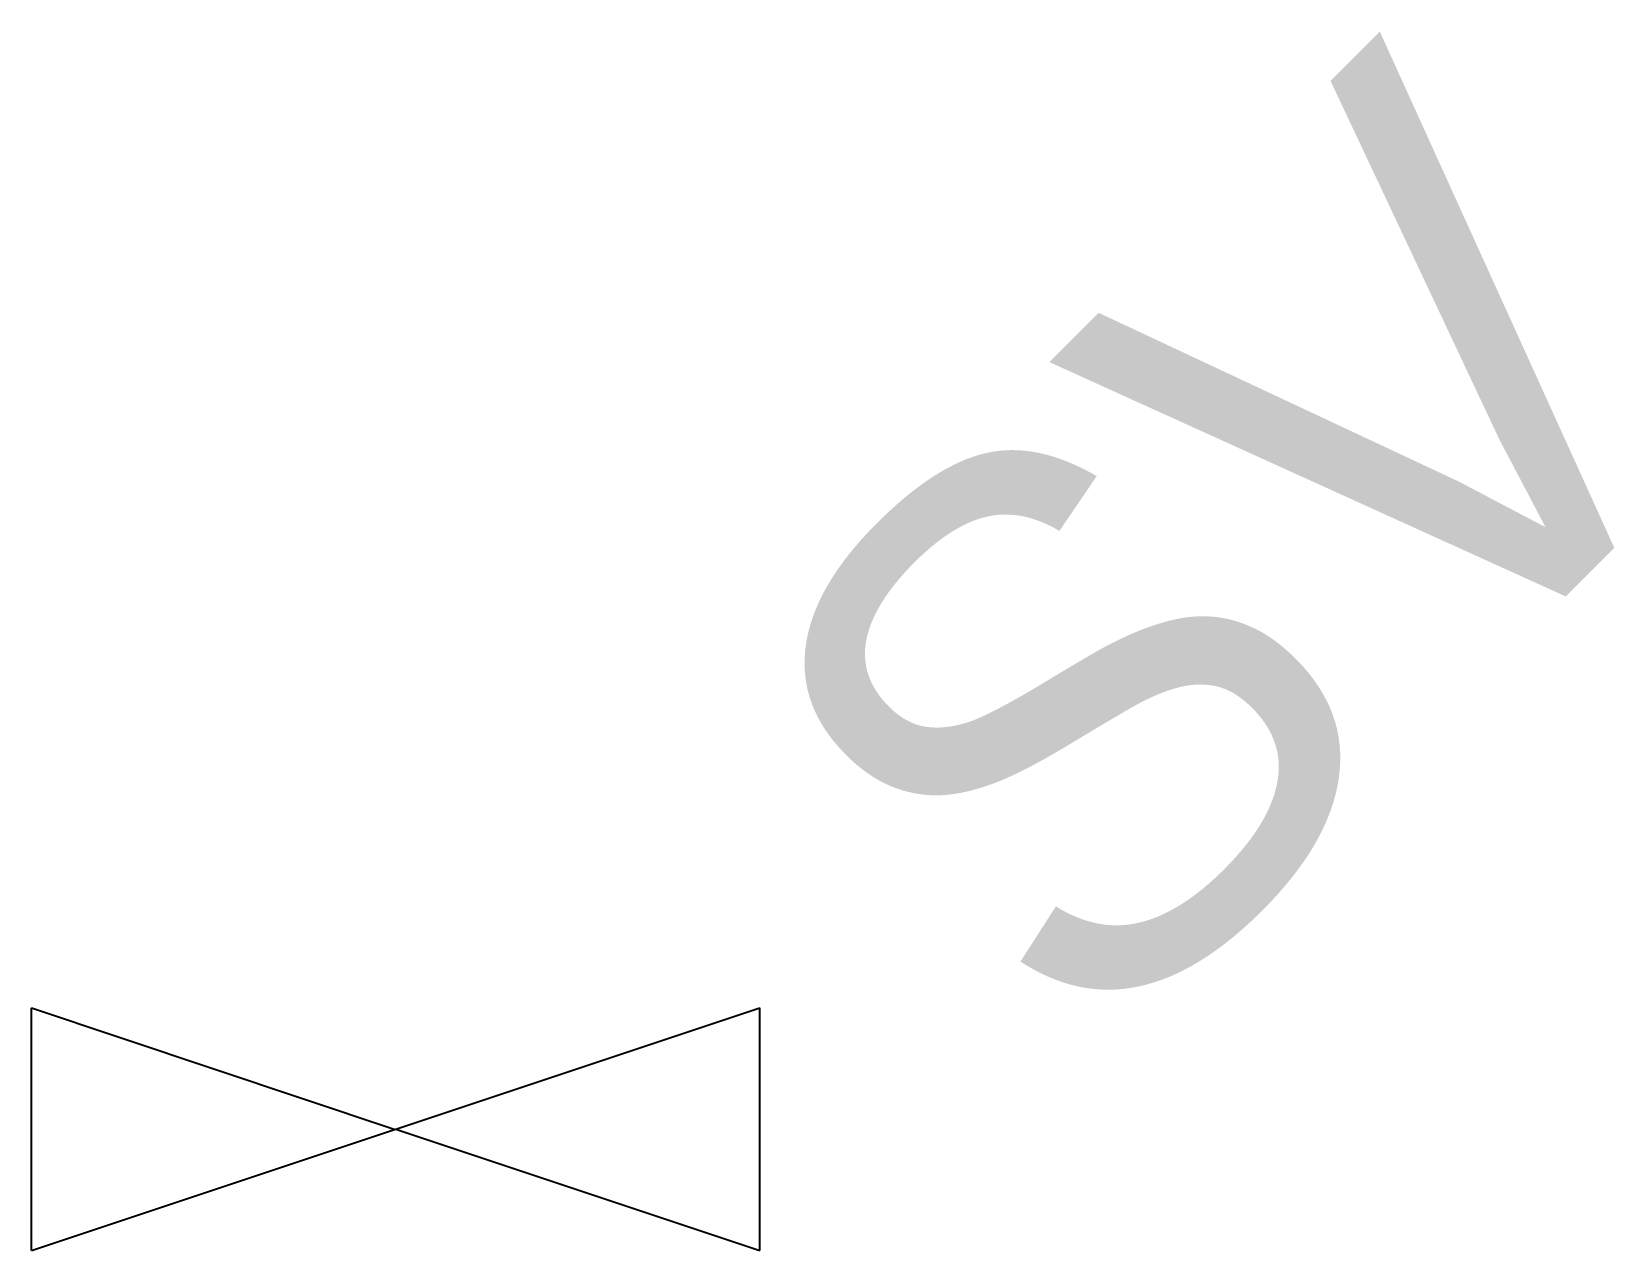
# Model space of a CAD drawing. Extents: x -0.24 to 0.8, y -0.08 to 0.72.
import ezdxf

# ---------------------------------------------------------------- set-up
doc = ezdxf.new("R2010")
doc.units = 0
doc.header["$MEASUREMENT"] = 0
doc.layers.add('CELL_SV_STOPVALVE', color=7, linetype='Continuous')

msp = doc.modelspace()

# ---------------------------------------------------------------- linework, layer by layer
at = {"layer": 'CELL_SV_STOPVALVE', "color": 54}
for p, q in [((-0.239, -0.081), (-0.239, 0.079)), ((-0.239, -0.081), (0.241, 0.079)), ((-0.239, 0.079), (0, -0.001)), ((0.241, -0.081), (0.241, 0.079)), ((0.001, -0.001), (0.241, -0.081))]:
    msp.add_line(p, q, dxfattribs=at)

# ---------------------------------------------------------------- texts
msp.add_text('SV', height=0.35, rotation=45, dxfattribs=at).set_placement((0.457, 0.035))

doc.saveas('drawing.dxf')
